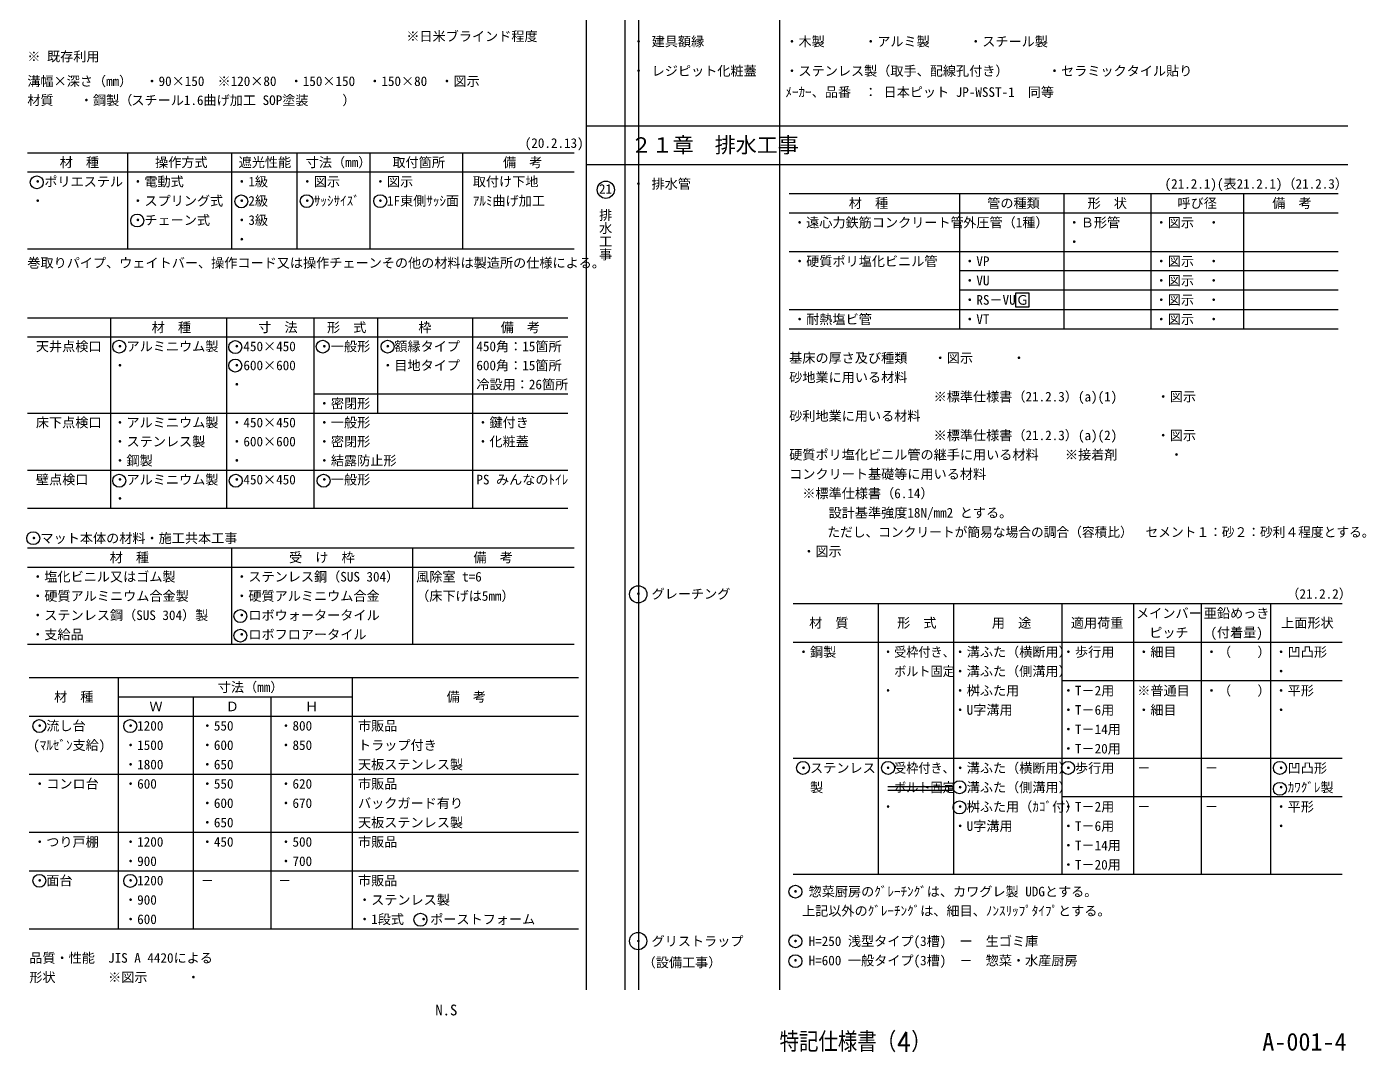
# Model space of a CAD drawing. Header units: millimetres. Extents: x 1 to 4376, y -95 to 584.
# Drawn here: x 3143.5 to 3491.5, y 23.3 to 289.5 of the extents above; entities that cross this region are included whole.
import ezdxf
from ezdxf.enums import TextEntityAlignment as Align

# ---------------------------------------------------------------- set-up
doc = ezdxf.new("R2010")
doc.units = ezdxf.units.MM
doc.header["$LTSCALE"] = 0.2
doc.layers.get('Defpoints').update_dxf_attribs({"color": 40})
for name, color, linetype in [('A_タイトル枠', 7, 'Continuous'), ('中枠', 6, 'Continuous'), ('文字', 7, 'Continuous'), ('文字2', 2, 'Continuous'), ('枠内記述', 3, 'Continuous'), ('表', 4, 'Continuous')]:
    doc.layers.add(name, color=color, linetype=linetype)
doc.styles.add('@ＭＳ ゴシック', font='@MS Gothic.ttf', dxfattribs={"width": 0.85})
doc.styles.add('_Gothic_', font='MS Gothic.ttf', dxfattribs={"height": 1})
doc.styles.get("Standard").update_dxf_attribs({"font": 'simplex.shx', "width": 0.8, "height": 700, "bigfont": 'extfont2.shx'})
doc.styles.add('text', font='MS Gothic.ttf')
doc.styles.add('ゴシック', font='MS Gothic.ttf', dxfattribs={"height": 4})
doc.styles.add('ＭＳ ゴシック', font='MS Gothic.ttf')

msp = doc.modelspace()

# ---------------------------------------------------------------- linework, layer by layer
at = {"layer": 'Defpoints', "color": 251}
msp.add_line((3302.39, 584.14), (3302.39, 39.52), dxfattribs=at)
at = {"layer": 'Defpoints'}
for centre in [(3146.14, 249.13), (3199.27, 244.17), (3216.24, 244.24), (3235.35, 244.24), (3172.23, 239.21), (3167.55, 171.66), (3197.82, 171.66), (3220.64, 171.66), (3145.22, 156.74), (3469.03, 91.67), (3385.81, 86.84), (3343.19, 46.93)]:
    msp.add_circle(centre, 1.68, dxfattribs=at)
at = {"layer": '中枠'}
for p, q in [((3288.84, 584.14), (3288.84, 39.52)), ((3298.89, 584.14), (3298.89, 39.52)), ((3339.07, 584.14), (3339.07, 39.52)), ((3288.84, 263.83), (3486.72, 263.83)), ((3288.84, 253.78), (3486.72, 253.78))]:
    msp.add_line(p, q, dxfattribs=at)
at = {"layer": '文字'}
for p, q in [((3367.21, 92.26), (3384.01, 92.26)), ((3367.21, 91.31), (3384.01, 91.31))]:
    msp.add_line(p, q, dxfattribs=at)
at = {"layer": '文字', "linetype": 'ByBlock', "lineweight": -2}
msp.add_lwpolyline([(3400.4, 216.84), (3403.92, 216.84), (3403.92, 220.36), (3400.4, 220.36)], close=True, dxfattribs=at)
at = {"layer": '文字2'}
for centre, radius in [((3293.95, 247.2), 2.24), ((3167.55, 206.47), 1.68), ((3197.7, 206.35), 1.68), ((3220.42, 206.47), 1.68), ((3237.26, 206.47), 1.68), ((3197.7, 201.56), 1.68), ((3302.37, 142.17), 2.24), ((3199.02, 136.51), 1.68), ((3199.02, 131.44), 1.68), ((3146.8, 107.97), 1.68), ((3170.41, 107.95), 1.68), ((3345.16, 97.11), 1.68), ((3367.25, 97.11), 1.68), ((3414.01, 97.11), 1.68), ((3469.03, 97.11), 1.68), ((3385.81, 92.09), 1.68), ((3146.8, 67.79), 1.68), ((3170.41, 67.77), 1.68), ((3343.19, 64.97), 1.68), ((3245.8, 57.67), 1.68), ((3302.34, 52.15), 2.24), ((3343.19, 52.09), 1.68)]:
    msp.add_circle(centre, radius, dxfattribs=at)
at = {"layer": '表'}
for p, q in [((3143.69, 256.82), (3285.69, 256.82)), ((3169.69, 256.82), (3169.69, 231.82)), ((3196.69, 256.82), (3196.69, 231.82)), ((3213.69, 256.82), (3213.69, 231.82)), ((3232.69, 256.82), (3232.69, 231.82)), ((3256.69, 256.82), (3256.69, 231.82)), ((3143.69, 251.82), (3285.69, 251.82)), ((3341.58, 246.25), (3484.21, 246.25)), ((3385.77, 246.25), (3385.77, 211.09)), ((3412.89, 246.25), (3412.89, 211.09)), ((3435.49, 246.25), (3435.49, 211.09)), ((3459.6, 246.25), (3459.6, 211.09)), ((3341.58, 241.23), (3484.21, 241.23)), ((3143.69, 231.82), (3285.69, 231.82)), ((3341.58, 231.18), (3484.21, 231.18)), ((3484.21, 226.16), (3385.77, 226.16)), ((3484.21, 221.14), (3385.77, 221.14)), ((3341.58, 216.12), (3484.21, 216.12)), ((3143.69, 213.95), (3284.04, 213.95)), ((3165.26, 213.95), (3165.26, 164.53)), ((3195.41, 213.95), (3195.41, 164.53)), ((3218.13, 213.95), (3218.13, 164.53)), ((3234.62, 213.95), (3234.62, 189.24)), ((3259.33, 213.95), (3259.33, 164.53)), ((3143.69, 209.01), (3284.04, 209.01)), ((3341.58, 211.09), (3484.21, 211.09)), ((3218.13, 194.19), (3284.04, 194.19)), ((3143.69, 189.24), (3284.04, 189.24)), ((3143.69, 174.42), (3284.04, 174.42)), ((3143.69, 164.53), (3284.04, 164.53)), ((3143.69, 154.24), (3285.69, 154.24)), ((3196.69, 154.24), (3196.69, 129.24)), ((3243.69, 154.24), (3243.69, 129.24)), ((3143.69, 149.24), (3285.69, 149.24)), ((3342.58, 139.8), (3485.22, 139.8)), ((3364.68, 139.8), (3364.68, 69.48)), ((3384.27, 139.8), (3384.27, 69.48)), ((3412.39, 139.8), (3412.39, 69.48)), ((3430.97, 139.8), (3430.97, 69.48)), ((3448.55, 139.8), (3448.55, 69.48)), ((3466.63, 139.8), (3466.63, 69.48)), ((3143.69, 129.24), (3285.69, 129.24)), ((3342.58, 129.75), (3485.22, 129.75)), ((3144.2, 120.59), (3286.83, 120.59)), ((3167.3, 120.59), (3167.3, 55.3)), ((3228.07, 120.59), (3228.07, 55.3)), ((3485.22, 119.71), (3412.39, 119.71)), ((3167.3, 115.57), (3228.07, 115.57)), ((3186.89, 55.3), (3186.89, 115.57)), ((3206.98, 55.3), (3206.98, 115.57)), ((3144.2, 110.55), (3286.83, 110.55)), ((3342.58, 99.62), (3485.22, 99.62)), ((3144.2, 95.48), (3286.83, 95.48)), ((3485.22, 89.57), (3412.39, 89.57)), ((3144.2, 80.41), (3286.83, 80.41)), ((3144.2, 70.37), (3286.83, 70.37)), ((3342.58, 69.48), (3485.22, 69.48)), ((3144.2, 55.3), (3286.83, 55.3))]:
    msp.add_line(p, q, dxfattribs=at)

# ---------------------------------------------------------------- texts
at = {"layer": 'A_タイトル枠', "color": 3, "width": 0.9}
msp.add_text('特記仕様書（4）', height=5.1, dxfattribs=at).set_placement((3358.71, 25.94), align=Align.MIDDLE_CENTER)
at = {"layer": '文字'}
for s, style, p in [('※日米ブラインド程度', 'ＭＳ ゴシック', (3242.13, 287.04)), ('・ 建具額縁', 'ＭＳ ゴシック', (3300.75, 285.69)), ('・木製\u3000\u3000\u3000・アルミ製\u3000\u3000\u3000・スチール製', 'ＭＳ ゴシック', (3340.58, 285.69)), ('※ 既存利用', 'ＭＳ ゴシック', (3143.69, 281.79)), ('・ レジピット化粧蓋', 'ＭＳ ゴシック', (3300.75, 278.05)), ('・ステンレス製（取手、配線孔付き）\u3000\u3000\u3000・セラミックタイル貼り', 'ＭＳ ゴシック', (3340.58, 278.05)), ('溝幅×深さ（mm）\u3000・90×150\u3000※120×80\u3000・150×150\u3000・150×80\u3000・図示', 'ＭＳ ゴシック', (3143.69, 275.38)), ('材質', 'ＭＳ ゴシック', (3143.69, 270.44)), ('\u3000\u3000\u3000\u3000・鋼製（\u3000\u3000\u3000\u3000\u3000\u3000\u3000\u3000\u3000\u3000\u3000\u3000\u3000\u3000\u3000\u3000）', 'ＭＳ ゴシック', (3143.69, 270.44)), ('スチール1.6曲げ加工 SOP塗装', 'ＭＳ ゴシック', (3170.71, 270.44)), ('ﾒｰｶｰ、品番\u3000：', 'ＭＳ ゴシック', (3340.58, 272.56)), ('日本ピット JP-WSST-1\u3000同等', 'ＭＳ ゴシック', (3366.08, 272.56)), ('・ポリエステル', 'ＭＳ ゴシック', (3144.69, 249.32)), ('・電動式', 'ＭＳ ゴシック', (3170.69, 249.32)), ('・1級', 'ＭＳ ゴシック', (3197.69, 249.32)), ('・図示', 'ＭＳ ゴシック', (3214.69, 249.32)), ('・図示', 'ＭＳ ゴシック', (3233.69, 249.32)), (' 取付け下地', 'ＭＳ ゴシック', (3257.69, 249.32)), ('・ 排水管', 'ＭＳ ゴシック', (3300.72, 248.73)), ('・', 'ＭＳ ゴシック', (3144.69, 244.32)), ('・スプリング式', 'ＭＳ ゴシック', (3170.69, 244.32)), ('・2級', 'ＭＳ ゴシック', (3197.69, 244.32)), ('・ｻｯｼｻｲｽﾞ', 'ＭＳ ゴシック', (3214.69, 244.32)), ('・1F東側ｻｯｼ面', 'ＭＳ ゴシック', (3233.69, 244.32)), (' ｱﾙﾐ曲げ加工', 'ＭＳ ゴシック', (3257.69, 244.32)), ('・チェーン式', 'ＭＳ ゴシック', (3170.69, 239.32)), ('・3級', 'ＭＳ ゴシック', (3197.69, 239.32)), ('・遠心力鉄筋コンクリート管', 'ＭＳ ゴシック', (3342.58, 238.69)), ('外圧管（1種）', 'ＭＳ ゴシック', (3386.78, 238.69)), ('・Ｂ形管', 'ＭＳ ゴシック', (3413.9, 238.69)), ('・図示\u3000・', 'ＭＳ ゴシック', (3436.5, 238.69)), ('・', 'ＭＳ ゴシック', (3197.69, 234.32)), ('・', 'ＭＳ ゴシック', (3413.9, 233.67)), ('巻取りパイプ、ウェイトバー、操作コード又は操作チェーンその他の材料は製造所の仕様による。', 'ＭＳ ゴシック', (3143.69, 228.22)), ('・硬質ポリ塩化ビニル管', 'ＭＳ ゴシック', (3342.58, 228.64)), ('・VP', 'ＭＳ ゴシック', (3386.78, 228.64)), ('・図示\u3000・', 'ＭＳ ゴシック', (3436.5, 228.64)), ('・VU', 'ＭＳ ゴシック', (3386.78, 223.62)), ('・図示\u3000・', 'ＭＳ ゴシック', (3436.5, 223.62)), ('・RS－VU', 'ＭＳ ゴシック', (3386.78, 218.6)), ('・図示\u3000・', 'ＭＳ ゴシック', (3436.5, 218.6)), ('・耐熱塩ビ管', 'ＭＳ ゴシック', (3342.58, 213.58)), ('・VT', 'ＭＳ ゴシック', (3386.78, 213.58)), ('・図示\u3000・', 'ＭＳ ゴシック', (3436.5, 213.58)), ('天井点検口', 'ＭＳ ゴシック', (3145.91, 206.54)), ('・アルミニウム製', 'ＭＳ ゴシック', (3166.04, 206.54)), ('・450×450', 'ＭＳ ゴシック', (3196.4, 206.54)), ('・一般形', 'ＭＳ ゴシック', (3219.12, 206.54)), ('・額縁タイプ', 'ＭＳ ゴシック', (3235.61, 206.54)), ('450角：15箇所', 'ＭＳ ゴシック', (3260.32, 206.54)), ('・', 'ＭＳ ゴシック', (3166.04, 201.6)), ('・600×600', 'ＭＳ ゴシック', (3196.4, 201.6)), ('・目地タイプ', 'ＭＳ ゴシック', (3235.61, 201.6)), ('600角：15箇所', 'ＭＳ ゴシック', (3260.32, 201.6)), ('基床の厚さ及び種類\u3000\u3000・図示\u3000\u3000\u3000・', 'ＭＳ ゴシック', (3341.58, 203.53)), ('砂地業に用いる材料', 'ＭＳ ゴシック', (3341.58, 198.51)), ('・', 'ＭＳ ゴシック', (3196.4, 196.66)), ('冷設用：26箇所', 'ＭＳ ゴシック', (3260.32, 196.66)), ('\u3000\u3000\u3000\u3000\u3000\u3000\u3000\u3000\u3000\u3000\u3000※標準仕様書（21.2.3）(a)(1)\u3000\u3000\u3000・図示\u3000\u3000', 'ＭＳ ゴシック', (3341.58, 193.49)), ('・密閉形', 'ＭＳ ゴシック', (3219.12, 191.71)), ('床下点検口', 'ＭＳ ゴシック', (3145.91, 186.77)), ('・アルミニウム製', 'ＭＳ ゴシック', (3166.04, 186.77)), ('・450×450', 'ＭＳ ゴシック', (3196.4, 186.77)), ('・一般形', 'ＭＳ ゴシック', (3219.12, 186.77)), ('・鍵付き', 'ＭＳ ゴシック', (3260.32, 186.77)), ('砂利地業に用いる材料', 'ＭＳ ゴシック', (3341.58, 188.47)), ('\u3000\u3000\u3000\u3000\u3000\u3000\u3000\u3000\u3000\u3000\u3000※標準仕様書（21.2.3）(a)(2)\u3000\u3000\u3000・図示\u3000', 'ＭＳ ゴシック', (3341.58, 183.44)), ('・ステンレス製', 'ＭＳ ゴシック', (3166.04, 181.83)), ('・600×600', 'ＭＳ ゴシック', (3196.4, 181.83)), ('・密閉形', 'ＭＳ ゴシック', (3219.12, 181.83)), ('・化粧蓋', 'ＭＳ ゴシック', (3260.32, 181.83)), ('・鋼製', 'ＭＳ ゴシック', (3166.04, 176.89)), ('・結露防止形', 'ＭＳ ゴシック', (3219.12, 176.89)), ('硬質ポリ塩化ビニル管の継手に用いる材料\u3000\u3000※接着剤\u3000\u3000\u3000\u3000・', 'ＭＳ ゴシック', (3341.58, 178.42)), ('・', 'ＭＳ ゴシック', (3196.4, 176.89)), ('コンクリート基礎等に用いる材料', 'ＭＳ ゴシック', (3341.58, 173.4)), ('壁点検口', 'ＭＳ ゴシック', (3145.91, 171.95)), ('・アルミニウム製', 'ＭＳ ゴシック', (3166.04, 171.95)), ('・450×450', 'ＭＳ ゴシック', (3196.4, 171.95)), ('・一般形', 'ＭＳ ゴシック', (3219.12, 171.95)), ('PS みんなのﾄｲﾚ', 'ＭＳ ゴシック', (3260.32, 171.95)), ('・', 'ＭＳ ゴシック', (3166.04, 167.01)), ('\u3000※標準仕様書（6.14）  ', 'ＭＳ ゴシック', (3341.58, 168.38)), ('\u3000\u3000\u3000設計基準強度18N/mm2 とする。', 'ＭＳ ゴシック', (3341.58, 163.35)), ('・マット本体の材料・施工共本工事', 'ＭＳ ゴシック', (3143.69, 156.74)), ('\u3000・図示', 'ＭＳ ゴシック', (3341.58, 153.31)), ('・塩化ビニル又はゴム製', 'ＭＳ ゴシック', (3144.69, 146.74)), ('・ステンレス鋼（SUS 304）', 'ＭＳ ゴシック', (3197.69, 146.74)), ('風除室 t=6', 'ＭＳ ゴシック', (3244.69, 146.74)), ('・硬質アルミニウム合金製', 'ＭＳ ゴシック', (3144.69, 141.74)), ('・硬質アルミニウム合金', 'ＭＳ ゴシック', (3197.69, 141.74)), ('（床下げは5mm）', 'ＭＳ ゴシック', (3244.69, 141.74)), ('・ グレーチング', 'ＭＳ ゴシック', (3300.72, 142.28)), ('・ステンレス鋼（SUS 304）製', 'ＭＳ ゴシック', (3144.69, 136.74)), ('・ロボウォータータイル', 'ＭＳ ゴシック', (3197.69, 136.74)), ('・支給品', 'ＭＳ ゴシック', (3144.69, 131.74)), ('・ロボフロアータイル', 'ＭＳ ゴシック', (3197.69, 131.74)), ('・鋼製', 'ＭＳ ゴシック', (3343.59, 127.21)), ('・溝ふた（横断用）', 'ＭＳ ゴシック', (3384.27, 127.21)), ('・歩行用', 'ＭＳ ゴシック', (3412.39, 127.21)), ('・細目', 'ＭＳ ゴシック', (3431.98, 127.21)), ('・（\u3000\u3000）', 'ＭＳ ゴシック', (3449.56, 127.21)), ('・凹凸形', 'ＭＳ ゴシック', (3467.64, 127.21)), ('・溝ふた（側溝用）', 'ＭＳ ゴシック', (3384.27, 122.19)), ('・', 'ＭＳ ゴシック', (3467.64, 122.19)), ('・桝ふた用', 'ＭＳ ゴシック', (3384.27, 117.17)), ('・T－2用', 'ＭＳ ゴシック', (3412.39, 117.17)), ('※普通目', 'ＭＳ ゴシック', (3431.98, 117.17)), ('・（\u3000\u3000）', 'ＭＳ ゴシック', (3449.56, 117.17)), ('・平形', 'ＭＳ ゴシック', (3467.64, 117.17)), ('・U字溝用', 'ＭＳ ゴシック', (3384.27, 112.15)), ('・T－6用', 'ＭＳ ゴシック', (3412.39, 112.15)), ('・細目', 'ＭＳ ゴシック', (3431.98, 112.15)), ('・', 'ＭＳ ゴシック', (3467.64, 112.15)), ('・流し台', 'ＭＳ ゴシック', (3145.2, 108.04)), ('・1200', 'ＭＳ ゴシック', (3168.81, 108.04)), ('・550', 'ＭＳ ゴシック', (3188.73, 108.04)), ('・800', 'ＭＳ ゴシック', (3209.15, 108.04)), ('市販品', 'ＭＳ ゴシック', (3229.58, 108.04)), ('・T－14用', 'ＭＳ ゴシック', (3412.39, 107.12)), ('(ﾏﾙｾﾞﾝ支給)', 'ＭＳ ゴシック', (3145.2, 103.01)), ('トラップ付き', 'ＭＳ ゴシック', (3229.58, 103.01)), ('・1500', 'ＭＳ ゴシック', (3168.81, 103.01)), ('・600', 'ＭＳ ゴシック', (3188.73, 103.01)), ('・850', 'ＭＳ ゴシック', (3209.15, 103.01)), ('・T－20用', 'ＭＳ ゴシック', (3412.39, 102.1)), ('・1800', 'ＭＳ ゴシック', (3168.81, 97.99)), ('・650', 'ＭＳ ゴシック', (3188.73, 97.99)), ('天板ステンレス製', 'ＭＳ ゴシック', (3229.58, 97.99)), ('・ステンレス', 'ＭＳ ゴシック', (3343.59, 97.08)), ('・溝ふた（横断用）', 'ＭＳ ゴシック', (3384.27, 97.08)), ('・歩行用', 'ＭＳ ゴシック', (3412.39, 97.08)), ('・凹凸形', 'ＭＳ ゴシック', (3467.64, 97.08)), ('・コンロ台', 'ＭＳ ゴシック', (3145.2, 92.97)), ('・600', 'ＭＳ ゴシック', (3168.81, 92.97)), ('・550', 'ＭＳ ゴシック', (3188.73, 92.97)), ('・620', 'ＭＳ ゴシック', (3209.15, 92.97)), ('市販品', 'ＭＳ ゴシック', (3229.58, 92.97)), ('－', 'ＭＳ ゴシック', (3431.98, 97.08)), ('－', 'ＭＳ ゴシック', (3449.56, 97.08)), ('\u3000製', 'ＭＳ ゴシック', (3343.59, 92.06)), ('・溝ふた（側溝用）', 'ＭＳ ゴシック', (3384.27, 92.06)), ('・ｶﾜｸﾞﾚ製', 'ＭＳ ゴシック', (3467.64, 92.06)), ('・600', 'ＭＳ ゴシック', (3188.73, 87.95)), ('・670', 'ＭＳ ゴシック', (3209.15, 87.95)), ('バックガード有り', 'ＭＳ ゴシック', (3229.58, 87.95)), ('・桝ふた用（ｶｺﾞ付）', 'ＭＳ ゴシック', (3384.27, 87.03)), ('・T－2用', 'ＭＳ ゴシック', (3412.39, 87.03)), ('－', 'ＭＳ ゴシック', (3431.98, 87.03)), ('－', 'ＭＳ ゴシック', (3449.56, 87.03)), ('・平形', 'ＭＳ ゴシック', (3467.64, 87.03)), ('・650', 'ＭＳ ゴシック', (3188.73, 82.93)), ('天板ステンレス製', 'ＭＳ ゴシック', (3229.58, 82.93)), ('・U字溝用', 'ＭＳ ゴシック', (3384.27, 82.01)), ('・T－6用', 'ＭＳ ゴシック', (3412.39, 82.01)), ('・', 'ＭＳ ゴシック', (3467.64, 82.01)), ('・つり戸棚', 'ＭＳ ゴシック', (3145.2, 77.9)), ('・1200', 'ＭＳ ゴシック', (3168.81, 77.9)), ('・450', 'ＭＳ ゴシック', (3188.73, 77.9)), ('・500', 'ＭＳ ゴシック', (3209.15, 77.9)), ('市販品', 'ＭＳ ゴシック', (3229.58, 77.9)), ('・T－14用', 'ＭＳ ゴシック', (3412.39, 76.99)), ('・900', 'ＭＳ ゴシック', (3168.81, 72.88)), ('・700', 'ＭＳ ゴシック', (3209.15, 72.88)), ('・T－20用', 'ＭＳ ゴシック', (3412.39, 71.97)), ('・面台', 'ＭＳ ゴシック', (3145.2, 67.86)), ('・1200', 'ＭＳ ゴシック', (3168.81, 67.86)), ('・1200', 'ＭＳ ゴシック', (3168.81, 67.86)), ('－', 'ＭＳ ゴシック', (3188.73, 67.86)), ('－', 'ＭＳ ゴシック', (3208.82, 67.86)), ('市販品', 'ＭＳ ゴシック', (3229.58, 67.86)), ('・ 惣菜厨房のｸﾞﾚｰﾁﾝｸﾞは、カワグレ製 UDGとする。', 'text', (3341.51, 65)), ('・900', 'ＭＳ ゴシック', (3168.81, 62.84)), ('・ステンレス製', 'ＭＳ ゴシック', (3229.58, 62.84)), ('・1段式\u3000・ポーストフォーム', 'ＭＳ ゴシック', (3229.58, 57.81)), ('\u3000上記以外のｸﾞﾚｰﾁﾝｸﾞは、細目、ﾉﾝｽﾘｯﾌﾟﾀｲﾌﾟとする。', 'text', (3341.51, 59.99)), ('・600', 'ＭＳ ゴシック', (3168.81, 57.81)), ('・ グリストラップ', 'text', (3300.71, 52.12)), ('・ H=250 浅型タイプ(3槽)\u3000ー\u3000生ゴミ庫', 'text', (3341.51, 52.12)), ('品質・性能\u3000JIS A 4420による', 'ＭＳ ゴシック', (3144.2, 47.77)), ('・ H=600 一般タイプ(3槽)\u3000－\u3000惣菜・水産厨房', 'text', (3341.51, 47.1)), ('（設備工事）', 'text', (3303.51, 46.61)), ('形状\u3000\u3000\u3000\u3000※図示\u3000\u3000\u3000・', 'ＭＳ ゴシック', (3144.2, 42.75))]:
    msp.add_text(s, height=2.5, dxfattribs=dict(at, style=style)).set_placement(p, align=Align.MIDDLE_LEFT)
at = {"layer": '文字', "color": 7, "lineweight": -3, "style": '_Gothic_'}
msp.add_text('２１章\u3000排水工事', height=4, dxfattribs=at).set_placement((3300.42, 258.81), align=Align.MIDDLE_LEFT)
at = {"layer": '文字', "style": 'ＭＳ ゴシック'}
for s, p in [('(20.2.13)', (3288.19, 259.32)), ('(21.2.1)(表21.2.1)（21.2.3）', (3486.72, 248.73)), ('（21.2.2）', (3487.73, 142.28))]:
    msp.add_text(s, height=2.5, dxfattribs=at).set_placement(p, align=Align.MIDDLE_RIGHT)
for s, p in [('材\u3000種', (3157.19, 254.32)), ('操作方式', (3183.69, 254.32)), ('遮光性能', (3205.4, 254.32)), ('寸法（mm）', (3224.53, 254.32)), ('取付箇所', (3245.34, 254.32)), ('備\u3000考', (3272.34, 254.32)), ('21', (3293.86, 247.39)), ('材\u3000種', (3362.17, 243.74)), ('管の種類', (3399.84, 243.71)), ('形\u3000状', (3424.19, 243.71)), ('呼び径', (3447.55, 243.71)), ('備\u3000考', (3472.16, 243.72)), ('材\u3000種', (3181.08, 211.48)), ('寸\u3000法', (3208.76, 211.48)), ('形\u3000式', (3226.63, 211.48)), ('枠', (3246.97, 211.48)), ('備\u3000考', (3271.76, 211.48)), ('材\u3000種', (3170.19, 151.74)), ('受\u3000け\u3000枠', (3220.19, 151.74)), ('備\u3000考', (3264.69, 151.74)), ('材\u3000質', (3351.87, 134.75)), ('形\u3000式', (3374.72, 134.75)), ('用\u3000途', (3399.33, 134.75)), ('適用荷重', (3421.55, 134.75)), ('メインバー', (3440.21, 137.26)), ('亜鉛めっき', (3457.79, 137.26)), ('上面形状', (3476.18, 134.75)), ('ピッチ', (3440.21, 132.24)), ('(付着量)', (3457.79, 132.24)), ('寸法（mm）', (3201.68, 118.08)), ('材\u3000種', (3155.75, 115.57)), ('備\u3000考', (3257.7, 115.57)), ('Ｗ', (3177.1, 113.06)), ('Ｄ', (3196.93, 113.06)), ('Ｈ', (3217.53, 113.06))]:
    msp.add_text(s, height=2.5, dxfattribs=at).set_placement(p, align=Align.MIDDLE_CENTER)
at = {"layer": '文字', "style": '@ＭＳ ゴシック'}
msp.add_text('排水工事', height=2.5, rotation=270, dxfattribs=at).set_placement((3293.86, 242.37), align=Align.MIDDLE_LEFT)
at = {"layer": '文字', "linetype": 'ByBlock', "lineweight": -2, "style": 'text'}
msp.add_text('Ｇ', height=2.51, dxfattribs=at).set_placement((3402.16, 218.6), align=Align.MIDDLE)
at = {"layer": '文字', "style": 'ＭＳ ゴシック'}
for s, width, p in [('\u3000\u3000\u3000ただし、コンクリートが簡易な場合の調合（容積比）\u3000セメント１：砂２：砂利４程度とする。', 0.969231, (3341.58, 158.33)), ('・受枠付き、', 0.923077, (3365.68, 127.21)), ('\u3000ボルト固定', 0.923077, (3365.68, 122.19)), ('・', 0.923077, (3365.68, 117.17)), ('・受枠付き、', 0.923077, (3365.68, 97.08)), ('\u3000ボルト固定', 0.923077, (3365.68, 92.06)), ('・', 0.923077, (3365.68, 87.03))]:
    msp.add_text(s, height=2.5, dxfattribs=dict(at, width=width)).set_placement(p, align=Align.MIDDLE_LEFT)
at = {"layer": '枠内記述', "linetype": 'ByBlock', "lineweight": -2, "style": 'ゴシック'}
msp.add_text('N.S', height=2.8, dxfattribs=at).set_placement((3249.66, 32.85))
at = {"layer": '枠内記述', "style": 'ゴシック'}
msp.add_text('A-001-4', height=4.6, dxfattribs=at).set_placement((3464.46, 23.71))

doc.saveas('drawing.dxf')
